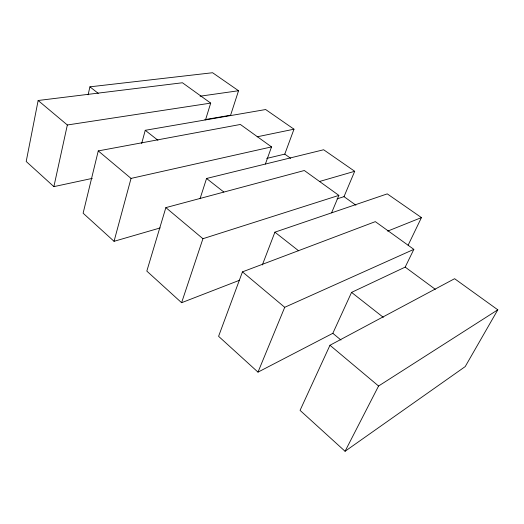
<?xml version="1.0" encoding="UTF-8"?>
<svg xmlns="http://www.w3.org/2000/svg" width="524" height="524" viewBox="0 0 524 524"><rect width="100%" height="100%" fill="white"/><g stroke="black" fill="none" stroke-linecap="round" stroke-linejoin="round"><path stroke-width="0.79" d="M205.513 119.911L210.7 103.11L182.437 82.759L38.141 100.497L26.2 161.477L53.88 186.636L92.283 178.383M53.88 186.636L67.341 124.987L38.141 100.497M88.111 94.792L89.925 86.833L212.58 72.731L238.544 90.737L230.606 115.208L204.819 119.642M265.38 164.045L271.53 146.903L240.365 124.463L98.257 150.912L83.12 213.203L114.049 241.315L160.161 227.94M114.049 241.315L131.039 178.409L271.53 146.903M141.657 143.556L145.246 130.299L265.655 109.536L293.99 129.192L284.781 154.115L266.696 158.425M331.587 212.849L338.877 195.393L304.326 170.516L165.866 207.615L146.818 271.098L181.599 302.708L239.592 280.235M200.044 198.72L206.561 178.474L323.642 149.753L354.702 171.289L344.006 196.644L337.083 198.884M181.599 302.708L202.932 238.708L338.877 195.393M242.461 271.864L218.587 336.316L257.991 372.132L332.832 333.31L351.558 292.392L405.183 267.109L413.842 249.365L375.328 221.639L242.461 271.864L284.715 307.3L413.842 249.365M262.354 264.934L274.904 232.171L387.262 193.873L421.447 217.584L408.131 245.18M257.991 372.132L284.715 307.3M329.969 345.257L300.056 410.364L345.067 451.269L465.214 366.59L497.8 309.815L454.603 278.709L329.969 345.257L378.57 386.018L497.8 309.815M345.067 451.269L378.57 386.018M387.662 231.123L421.447 217.584M319.522 181.481L354.702 171.289M257.146 136.803L293.99 129.192M67.341 124.987L210.7 103.11M200.103 96.2L238.544 90.737M284.781 154.115L290.702 158.366M344.006 196.644L355.907 205.192M405.183 267.109L435.326 289.327M89.925 86.833L98.27 93.396M145.246 130.299L157.947 140.281M206.561 178.474L223.814 192.026M274.904 232.171L298.634 250.813M351.558 292.392L383.319 317.341M332.832 333.31L340.967 340.043M98.257 150.912L131.039 178.409M165.866 207.615L202.932 238.708"/></g></svg>
